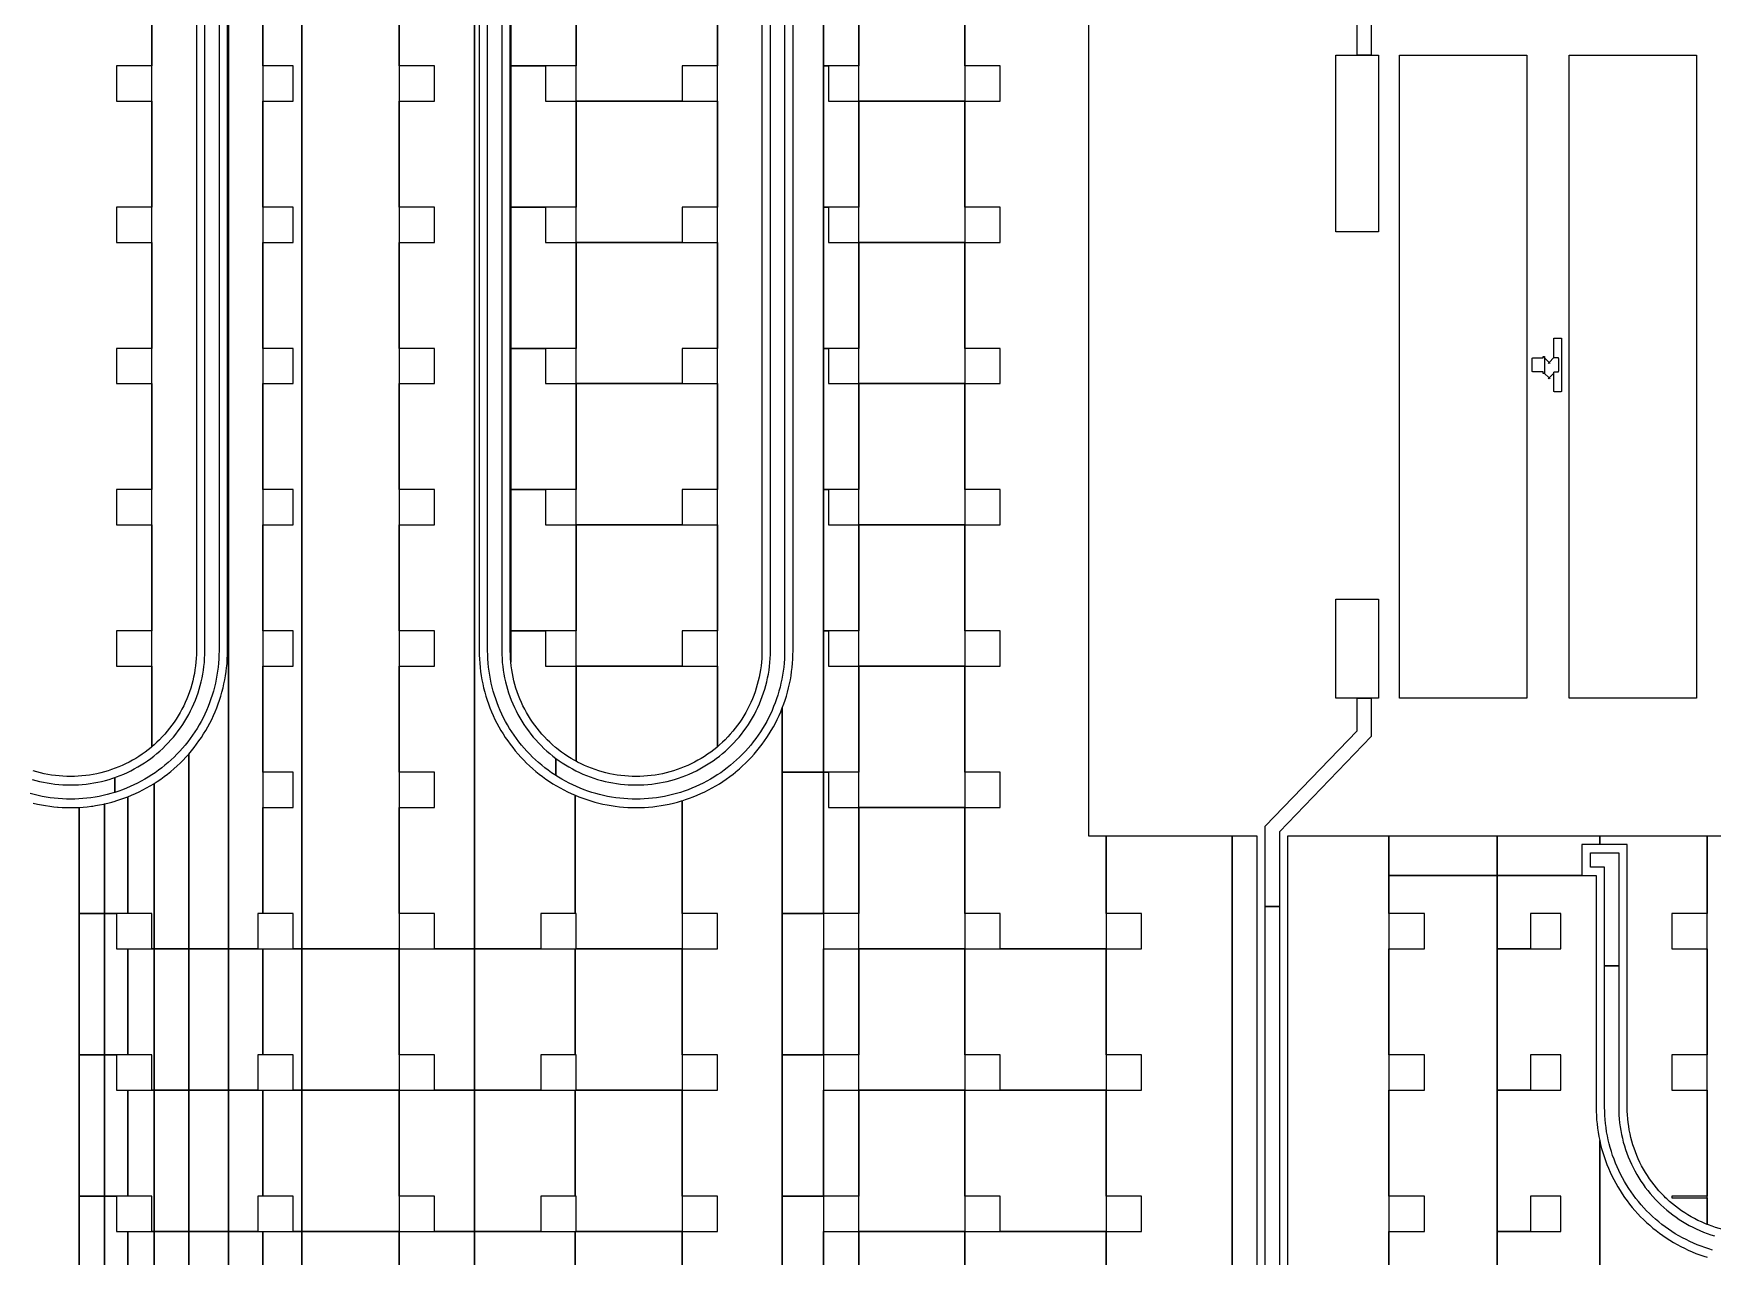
# Model space of a CAD drawing. Extents: x -4500 to 4500, y -3250 to 3250.
# Drawn here: x -1071 to 116, y -1480 to -615 of the extents above; entities that cross this region are included whole.
import ezdxf

# ---------------------------------------------------------------- set-up
doc = ezdxf.new("R2010")
doc.units = 0
for name, color, linetype in [('L136D1_1t1_SIS_junction', 5, 'CONTINUOUS'), ('L1D10', 1, 'CONTINUOUS'), ('L1D100', 4, 'CONTINUOUS'), ('L1D11', 2, 'CONTINUOUS')]:
    doc.layers.add(name, color=color, linetype=linetype)

# ---------------------------------------------------------------- blocks, each defined once
blk = doc.blocks.new('TOP_main_1_Cheese_100')
at = {"layer": 'L1D100'}
for points in [[(-733.635, 1069.433), (-733.635, -1059.576), (-733.838, -1056.895), (-733.959, -1054.21), (-734, -1051.522), (-734, -303.978)], [(-987.5, -562.5), (-987.5, -637.5), (-1012.5, -637.5), (-1012.5, -662.5), (-987.5, -662.5), (-987.5, -737.5), (-1012.5, -737.5), (-1012.5, -762.5), (-987.5, -762.5), (-987.5, -837.5), (-1012.5, -837.5), (-1012.5, -862.5), (-987.5, -862.5), (-987.5, -937.5), (-1012.5, -937.5), (-1012.5, -962.5), (-987.5, -962.5), (-987.5, -1037.5), (-1012.5, -1037.5), (-1012.5, -1062.5), (-987.5, -1062.5), (-987.5, -1119.44), (-988.017, -1119.884), (-990.108, -1121.574), (-992.249, -1123.199), (-994.438, -1124.76), (-996.673, -1126.253), (-998.952, -1127.678), (-1001.273, -1129.034), (-1003.634, -1130.319), (-1006.033, -1131.532), (-1008.467, -1132.672), (-1010.935, -1133.738), (-1013.434, -1134.729), (-1015.961, -1135.645), (-1018.515, -1136.483), (-1021.093, -1137.244), (-1023.693, -1137.926), (-1026.313, -1138.53), (-1028.949, -1139.055), (-1031.6, -1139.499), (-1034.263, -1139.864), (-1036.937, -1140.147), (-1039.617, -1140.35), (-1042.302, -1140.472), (-1044.99, -1140.512), (-1045.01, -1140.512), (-1047.698, -1140.472), (-1050.383, -1140.35), (-1053.063, -1140.147), (-1055.737, -1139.864), (-1058.4, -1139.499), (-1061.051, -1139.055), (-1063.687, -1138.53), (-1066.307, -1137.926), (-1068.907, -1137.244), (-1071.485, -1136.483)], [(-956, -303.978), (-956, -1051.522), (-956.041, -1054.21), (-956.162, -1056.895), (-956.365, -1059.576), (-956.649, -1062.249), (-957.013, -1064.912), (-957.458, -1067.563), (-957.982, -1070.2), (-958.586, -1072.819), (-959.269, -1075.419), (-960.029, -1077.997), (-960.868, -1080.551), (-961.783, -1083.079), (-962.774, -1085.577), (-963.84, -1088.045), (-964.98, -1090.479), (-966.193, -1092.878), (-967.478, -1095.239), (-968.834, -1097.56), (-970.259, -1099.839), (-971.753, -1102.074), (-973.313, -1104.263), (-974.939, -1106.404), (-976.628, -1108.495), (-978.38, -1110.534), (-980.193, -1112.519), (-982.065, -1114.448), (-983.994, -1116.32), (-985.979, -1118.132), (-987.5, -1119.44), (-987.5, -162.5)], [(-556, -332.59), (-556, -1051.522), (-556.041, -1054.21), (-556.162, -1056.895), (-556.365, -1059.576), (-556.649, -1062.249), (-557.013, -1064.912), (-557.458, -1067.563), (-557.982, -1070.2), (-558.586, -1072.819), (-559.269, -1075.419), (-560.029, -1077.997), (-560.868, -1080.551), (-561.783, -1083.079), (-562.774, -1085.577), (-563.84, -1088.045), (-564.98, -1090.479), (-566.193, -1092.878), (-567.478, -1095.239), (-568.834, -1097.56), (-570.259, -1099.839), (-571.753, -1102.074), (-573.313, -1104.263), (-574.939, -1106.404), (-576.628, -1108.495), (-578.38, -1110.534), (-580.193, -1112.519), (-582.065, -1114.448), (-583.994, -1116.32), (-585.979, -1118.132), (-587.5, -1119.44), (-587.5, -162.5)], [(-881.533, -222.828), (-881.533, -1262.5), (-887.5, -1262.5), (-887.5, -1237.5), (-909, -1237.5), (-909, -1162.5), (-887.5, -1162.5), (-887.5, -1137.5), (-909, -1137.5), (-909, -1062.5), (-887.5, -1062.5), (-887.5, -1037.5), (-909, -1037.5), (-909, -962.5), (-887.5, -962.5), (-887.5, -937.5), (-909, -937.5), (-909, -862.5), (-887.5, -862.5), (-887.5, -837.5), (-909, -837.5), (-909, -762.5), (-887.5, -762.5), (-887.5, -737.5), (-909, -737.5), (-909, -662.5), (-887.5, -662.5), (-887.5, -637.5), (-909, -637.5), (-909, -562.5)], [(-759.269, -280.081), (-759.269, -1262.5), (-787.5, -1262.5), (-787.5, -1237.5), (-812.5, -1237.5), (-812.5, -1162.5), (-787.5, -1162.5), (-787.5, -1137.5), (-812.5, -1137.5), (-812.5, -1062.5), (-787.5, -1062.5), (-787.5, -1037.5), (-812.5, -1037.5), (-812.5, -962.5), (-787.5, -962.5), (-787.5, -937.5), (-812.5, -937.5), (-812.5, -862.5), (-787.5, -862.5), (-787.5, -837.5), (-812.5, -837.5), (-812.5, -762.5), (-787.5, -762.5), (-787.5, -737.5), (-812.5, -737.5), (-812.5, -662.5), (-787.5, -662.5), (-787.5, -637.5), (-812.5, -637.5), (-812.5, -562.5)], [(-909, -242.149), (-909, -1237.5), (-912.5, -1237.5), (-912.5, -1262.5), (-933.351, -1262.5), (-933.351, -293.251)], [(-756, -303.978), (-756, -1051.522), (-755.961, -1054.477), (-755.843, -1057.43), (-755.646, -1060.378), (-755.371, -1063.32), (-755.018, -1066.254), (-754.587, -1069.177), (-754.078, -1072.088), (-753.492, -1074.984), (-752.829, -1077.863), (-752.09, -1080.724), (-751.274, -1083.564), (-750.384, -1086.382), (-749.418, -1089.174), (-748.379, -1091.941), (-747.266, -1094.678), (-746.081, -1097.385), (-744.825, -1100.059), (-743.497, -1102.699), (-742.1, -1105.303), (-740.634, -1107.868), (-739.1, -1110.394), (-737.5, -1112.878), (-735.833, -1115.318), (-734.103, -1117.713), (-732.309, -1120.061), (-730.454, -1122.361), (-728.538, -1124.611), (-726.563, -1126.808), (-724.53, -1128.952), (-722.44, -1131.042), (-720.296, -1133.075), (-718.098, -1135.05), (-715.849, -1136.966), (-713.549, -1138.822), (-711.201, -1140.615), (-708.806, -1142.346), (-706.365, -1144.012), (-703.881, -1145.612), (-701.356, -1147.146), (-698.79, -1148.612), (-696.187, -1150.01), (-693.547, -1151.337), (-690.872, -1152.594), (-688.166, -1153.779), (-688.166, -1237.5), (-712.5, -1237.5), (-712.5, -1262.5), (-759.269, -1262.5), (-759.269, -280.081)], [(-512.5, -274.603), (-512.5, -1137.5), (-541.621, -1137.5), (-541.621, -1091.941), (-540.582, -1089.174), (-539.616, -1086.382), (-538.726, -1083.564), (-537.91, -1080.724), (-537.171, -1077.863), (-536.508, -1074.984), (-535.922, -1072.088), (-535.413, -1069.177), (-534.982, -1066.254), (-534.629, -1063.32), (-534.354, -1060.378), (-534.157, -1057.43), (-534.039, -1054.477), (-534, -1051.522), (-534, -332.59)], [(-933.351, -293.251), (-933.351, -1262.5), (-961.462, -1262.5), (-961.462, -1124.611), (-959.546, -1122.361), (-957.691, -1120.061), (-955.897, -1117.713), (-954.167, -1115.318), (-952.5, -1112.878), (-950.9, -1110.394), (-949.366, -1107.868), (-947.9, -1105.303), (-946.503, -1102.699), (-945.175, -1100.059), (-943.919, -1097.385), (-942.734, -1094.678), (-941.621, -1091.941), (-940.582, -1089.174), (-939.616, -1086.382), (-938.726, -1083.564), (-937.91, -1080.724), (-937.171, -1077.863), (-936.508, -1074.984), (-935.922, -1072.088), (-935.413, -1069.177), (-934.982, -1066.254), (-934.629, -1063.32), (-934.552, -1062.5), (-934.354, -1060.378), (-934.157, -1057.43), (-934.039, -1054.477), (-934, -1051.522), (-934, -303.978)], [(-325, -532.6), (-325, -1182.6), (-312.5, -1182.6), (-312.5, -1262.5), (-387.5, -1262.5), (-387.5, -1237.5), (-412.5, -1237.5), (-412.5, -1162.5), (-387.5, -1162.5), (-387.5, -1137.5), (-412.5, -1137.5), (-412.5, -1062.5), (-387.5, -1062.5), (-387.5, -1037.5), (-412.5, -1037.5), (-412.5, -962.5), (-387.5, -962.5), (-387.5, -937.5), (-412.5, -937.5), (-412.5, -862.5), (-387.5, -862.5), (-387.5, -837.5), (-412.5, -837.5), (-412.5, -762.5), (-387.5, -762.5), (-387.5, -737.5), (-412.5, -737.5), (-412.5, -662.5), (-387.5, -662.5), (-387.5, -637.5), (-412.5, -637.5), (-412.5, -562.5)], [(-612.5, -1537.5), (-612.5, -1462.5), (-587.5, -1462.5), (-587.5, -1437.5), (-612.5, -1437.5), (-612.5, -1362.5), (-587.5, -1362.5), (-587.5, -1337.5), (-612.5, -1337.5), (-612.5, -1262.5), (-587.5, -1262.5), (-587.5, -1237.5), (-612.5, -1237.5), (-612.5, -1157.645), (-610.131, -1156.896), (-607.338, -1155.931), (-604.572, -1154.891), (-601.834, -1153.779), (-599.128, -1152.594), (-596.453, -1151.337), (-593.813, -1150.01), (-591.21, -1148.612), (-588.644, -1147.146), (-586.119, -1145.612), (-583.635, -1144.012), (-581.194, -1142.346), (-578.799, -1140.615), (-576.451, -1138.822), (-574.813, -1137.5), (-574.151, -1136.966), (-571.902, -1135.05), (-569.704, -1133.075), (-567.56, -1131.042), (-565.47, -1128.952), (-563.437, -1126.808), (-561.462, -1124.611), (-559.546, -1122.361), (-557.691, -1120.061), (-555.897, -1117.713), (-554.167, -1115.318), (-552.5, -1112.878), (-550.9, -1110.394), (-549.366, -1107.868), (-547.9, -1105.303), (-546.503, -1102.699), (-545.175, -1100.059), (-543.919, -1097.385), (-542.734, -1094.678), (-541.621, -1091.941), (-541.621, -1956.6)], [(-1071.351, -1159.341), (-1068.471, -1160.004), (-1065.575, -1160.59), (-1062.664, -1161.099), (-1059.741, -1161.53), (-1056.808, -1161.884), (-1054.24, -1162.124), (-1053.865, -1162.159), (-1050.917, -1162.355), (-1047.965, -1162.473), (-1045.01, -1162.512), (-1044.99, -1162.512), (-1044.06, -1162.5), (-1042.035, -1162.473), (-1039.083, -1162.355), (-1038.924, -1162.345), (-1038.924, -2017.618)], [(-312.5, -1537.5), (-312.5, -1462.5), (-287.5, -1462.5), (-287.5, -1437.5), (-312.5, -1437.5), (-312.5, -1362.5), (-287.5, -1362.5), (-287.5, -1337.5), (-312.5, -1337.5), (-312.5, -1262.5), (-287.5, -1262.5), (-287.5, -1237.5), (-312.5, -1237.5), (-312.5, -1182.6), (-223.313, -1182.6), (-223.313, -1862.5)], [(-223.313, -1862.5), (-223.313, -1182.6), (-206, -1182.6), (-206, -1667.61)], [(-184, -1667.61), (-184, -1182.6), (-112.5, -1182.6), (-112.5, -1754.854)], [(-112.5, -1537.5), (-112.5, -1462.5), (-87.5, -1462.5), (-87.5, -1437.5), (-112.5, -1437.5), (-112.5, -1362.5), (-87.5, -1362.5), (-87.5, -1337.5), (-112.5, -1337.5), (-112.5, -1262.5), (-87.5, -1262.5), (-87.5, -1237.5), (-112.5, -1237.5), (-112.5, -1210.6), (-35.922, -1210.6), (-35.922, -1756.6)], [(-35.922, -1562.5), (-35.922, -1462.5), (-12.5, -1462.5), (9, -1462.5), (9, -1437.5), (-12.5, -1437.5), (-12.5, -1462.5), (-35.922, -1462.5), (-35.922, -1362.5), (-12.5, -1362.5), (9, -1362.5), (9, -1337.5), (-12.5, -1337.5), (-12.5, -1362.5), (-35.922, -1362.5), (-35.922, -1262.5), (-12.5, -1262.5), (9, -1262.5), (9, -1237.5), (-12.5, -1237.5), (-12.5, -1262.5), (-35.922, -1262.5), (-35.922, -1210.6), (34, -1210.6), (34, -1374.61), (34.039, -1377.565), (34.157, -1380.517), (34.354, -1383.465), (34.629, -1386.408), (34.982, -1389.341), (35.413, -1392.264), (35.922, -1395.175), (36.508, -1398.071), (36.508, -1756.6)], [(36.508, -1756.6), (36.508, -1398.071), (37.171, -1400.951), (37.91, -1403.812), (38.726, -1406.652), (39.616, -1409.469), (40.582, -1412.262), (41.621, -1415.028), (42.734, -1417.766), (43.919, -1420.472), (45.175, -1423.147), (46.503, -1425.787), (47.9, -1428.39), (49.366, -1430.956), (50.9, -1433.481), (52.5, -1435.965), (54.167, -1438.406), (55.897, -1440.801), (57.691, -1443.149), (59.546, -1445.449), (61.462, -1447.698), (63.437, -1449.896), (65.47, -1452.04), (67.56, -1454.13), (69.704, -1456.163), (71.902, -1458.138), (74.151, -1460.054), (76.451, -1461.909), (78.799, -1463.703), (81.194, -1465.433), (83.635, -1467.1), (86.119, -1468.7), (88.644, -1470.234), (91.21, -1471.7), (93.813, -1473.097), (96.453, -1474.425), (99.128, -1475.681), (101.834, -1476.866), (104.572, -1477.979), (107.338, -1479.018), (110.131, -1479.984), (112.5, -1480.733)]]:
    blk.add_lwpolyline(points, dxfattribs=at)
for points in [[(-881.533, -1262.5), (-881.533, -262.5), (-812.5, -262.5), (-812.5, -1262.5)], [(-733.635, -637.5), (-733.635, -537.5), (-709, -537.5), (-709, -562.5), (-687.5, -562.5), (-687.5, -637.5)], [(-512.5, -637.5), (-512.5, -537.5), (-509, -537.5), (-509, -562.5), (-487.5, -562.5), (-487.5, -637.5)], [(-687.5, -662.5), (-687.5, -562.5), (-587.5, -562.5), (-587.5, -637.5), (-612.5, -637.5), (-612.5, -662.5)], [(-487.5, -662.5), (-487.5, -562.5), (-412.5, -562.5), (-412.5, -662.5)], [(-733.635, -737.5), (-733.635, -637.5), (-709, -637.5), (-709, -662.5), (-687.5, -662.5), (-687.5, -737.5)], [(-512.5, -737.5), (-512.5, -637.5), (-509, -637.5), (-509, -662.5), (-487.5, -662.5), (-487.5, -737.5)], [(-687.5, -762.5), (-687.5, -662.5), (-587.5, -662.5), (-587.5, -737.5), (-612.5, -737.5), (-612.5, -762.5)], [(-487.5, -762.5), (-487.5, -662.5), (-412.5, -662.5), (-412.5, -762.5)], [(-733.635, -837.5), (-733.635, -737.5), (-709, -737.5), (-709, -762.5), (-687.5, -762.5), (-687.5, -837.5)], [(-512.5, -837.5), (-512.5, -737.5), (-509, -737.5), (-509, -762.5), (-487.5, -762.5), (-487.5, -837.5)], [(-687.5, -862.5), (-687.5, -762.5), (-587.5, -762.5), (-587.5, -837.5), (-612.5, -837.5), (-612.5, -862.5)], [(-487.5, -862.5), (-487.5, -762.5), (-412.5, -762.5), (-412.5, -862.5)], [(-733.635, -937.5), (-733.635, -837.5), (-709, -837.5), (-709, -862.5), (-687.5, -862.5), (-687.5, -937.5)], [(-512.5, -937.5), (-512.5, -837.5), (-509, -837.5), (-509, -862.5), (-487.5, -862.5), (-487.5, -937.5)], [(-687.5, -962.5), (-687.5, -862.5), (-587.5, -862.5), (-587.5, -937.5), (-612.5, -937.5), (-612.5, -962.5)], [(-487.5, -962.5), (-487.5, -862.5), (-412.5, -862.5), (-412.5, -962.5)], [(-733.635, -1037.5), (-733.635, -937.5), (-709, -937.5), (-709, -962.5), (-687.5, -962.5), (-687.5, -1037.5)], [(-512.5, -1037.5), (-512.5, -937.5), (-509, -937.5), (-509, -962.5), (-487.5, -962.5), (-487.5, -1037.5)], [(-687.5, -1062.5), (-687.5, -962.5), (-587.5, -962.5), (-587.5, -1037.5), (-612.5, -1037.5), (-612.5, -1062.5)], [(-487.5, -1062.5), (-487.5, -962.5), (-412.5, -962.5), (-412.5, -1062.5)], [(-687.5, -1129.702), (-688.727, -1129.034), (-691.048, -1127.678), (-693.327, -1126.253), (-695.562, -1124.76), (-697.751, -1123.199), (-699.892, -1121.574), (-701.356, -1120.391), (-701.983, -1119.884), (-704.021, -1118.132), (-706.006, -1116.32), (-707.935, -1114.448), (-709.807, -1112.519), (-711.62, -1110.534), (-713.372, -1108.495), (-715.061, -1106.404), (-716.687, -1104.263), (-718.247, -1102.074), (-719.741, -1099.839), (-721.166, -1097.56), (-722.522, -1095.239), (-723.807, -1092.878), (-725.02, -1090.479), (-726.16, -1088.045), (-727.226, -1085.577), (-728.217, -1083.079), (-729.132, -1080.551), (-729.971, -1077.997), (-730.731, -1075.419), (-731.414, -1072.819), (-732.018, -1070.2), (-732.542, -1067.563), (-732.987, -1064.912), (-733.351, -1062.249), (-733.635, -1059.576), (-733.635, -1037.5), (-709, -1037.5), (-709, -1062.5), (-687.5, -1062.5)], [(-512.5, -1137.5), (-512.5, -1037.5), (-509, -1037.5), (-509, -1062.5), (-487.5, -1062.5), (-487.5, -1137.5)], [(-645.01, -1140.512), (-647.698, -1140.472), (-650.383, -1140.35), (-653.063, -1140.147), (-655.737, -1139.864), (-658.4, -1139.499), (-661.051, -1139.055), (-663.687, -1138.53), (-666.307, -1137.926), (-668.907, -1137.244), (-671.485, -1136.483), (-674.039, -1135.645), (-676.566, -1134.729), (-679.065, -1133.738), (-681.533, -1132.672), (-683.967, -1131.532), (-686.366, -1130.319), (-687.5, -1129.702), (-687.5, -1062.5), (-587.5, -1062.5), (-587.5, -1119.44), (-588.017, -1119.884), (-590.108, -1121.574), (-592.249, -1123.199), (-594.438, -1124.76), (-596.673, -1126.253), (-598.952, -1127.678), (-601.273, -1129.034), (-603.634, -1130.319), (-606.033, -1131.532), (-608.467, -1132.672), (-610.935, -1133.738), (-613.434, -1134.729), (-615.961, -1135.645), (-618.515, -1136.483), (-621.093, -1137.244), (-623.693, -1137.926), (-626.313, -1138.53), (-628.949, -1139.055), (-631.6, -1139.499), (-634.263, -1139.864), (-636.937, -1140.147), (-639.617, -1140.35), (-642.302, -1140.472), (-644.99, -1140.512)], [(-487.5, -1162.5), (-487.5, -1062.5), (-412.5, -1062.5), (-412.5, -1162.5)], [(-985.869, -1262.5), (-985.869, -1145.452), (-983.635, -1144.012), (-981.194, -1142.346), (-978.799, -1140.615), (-976.451, -1138.822), (-976.354, -1138.744), (-974.151, -1136.966), (-971.902, -1135.05), (-969.704, -1133.075), (-967.56, -1131.042), (-965.47, -1128.952), (-963.437, -1126.808), (-961.462, -1124.611), (-961.462, -1262.5)], [(-541.621, -1237.5), (-541.621, -1137.5), (-512.5, -1137.5), (-512.5, -1237.5)], [(-512.5, -1237.5), (-512.5, -1137.5), (-509, -1137.5), (-509, -1162.5), (-487.5, -1162.5), (-487.5, -1237.5)], [(-987.5, -1262.5), (-987.5, -1237.5), (-1004.572, -1237.5), (-1004.572, -1154.891), (-1001.834, -1153.779), (-999.128, -1152.594), (-996.453, -1151.337), (-993.813, -1150.01), (-991.21, -1148.612), (-988.644, -1147.146), (-986.119, -1145.612), (-985.869, -1145.452), (-985.869, -1262.5)], [(-1038.924, -1237.5), (-1038.924, -1162.345), (-1036.135, -1162.159), (-1033.192, -1161.884), (-1030.259, -1161.53), (-1029.351, -1161.397), (-1027.336, -1161.099), (-1024.425, -1160.59), (-1021.529, -1160.004), (-1020.981, -1159.878), (-1020.981, -1237.5)], [(-1020.981, -1237.5), (-1020.981, -1159.878), (-1018.649, -1159.341), (-1015.788, -1158.602), (-1013.434, -1157.926), (-1012.948, -1157.787), (-1010.131, -1156.896), (-1007.338, -1155.931), (-1004.572, -1154.891), (-1004.572, -1237.5)], [(-687.5, -1262.5), (-687.5, -1237.5), (-688.166, -1237.5), (-688.166, -1153.779), (-685.428, -1154.891), (-682.662, -1155.931), (-679.869, -1156.896), (-677.052, -1157.787), (-674.212, -1158.602), (-671.351, -1159.341), (-668.471, -1160.004), (-665.575, -1160.59), (-662.664, -1161.099), (-659.741, -1161.53), (-656.808, -1161.884), (-653.865, -1162.159), (-650.917, -1162.355), (-647.965, -1162.473), (-645.01, -1162.512), (-644.99, -1162.512), (-642.035, -1162.473), (-639.083, -1162.355), (-636.135, -1162.159), (-633.192, -1161.884), (-630.259, -1161.53), (-627.336, -1161.099), (-624.425, -1160.59), (-621.529, -1160.004), (-618.649, -1159.341), (-615.788, -1158.602), (-612.948, -1157.787), (-612.5, -1157.645), (-612.5, -1262.5)], [(-487.5, -1262.5), (-487.5, -1162.5), (-412.5, -1162.5), (-412.5, -1262.5)], [(-112.5, -1210.6), (-112.5, -1182.6), (-35.922, -1182.6), (-35.922, -1210.6)], [(-35.922, -1210.6), (-35.922, -1182.6), (36.508, -1182.6), (36.508, -1188.6), (24, -1188.6), (24, -1210.6)], [(112.5, -1457.447), (110.935, -1456.826), (108.467, -1455.76), (106.033, -1454.62), (103.634, -1453.407), (101.273, -1452.122), (98.952, -1450.766), (96.673, -1449.341), (94.438, -1447.847), (92.249, -1446.287), (90.108, -1444.661), (88.017, -1442.972), (85.979, -1441.22), (83.994, -1439.407), (83.162, -1438.6), (82.065, -1437.535), (80.193, -1435.606), (78.38, -1433.621), (76.628, -1431.583), (74.939, -1429.492), (73.313, -1427.351), (71.753, -1425.162), (70.259, -1422.927), (68.834, -1420.648), (67.478, -1418.327), (66.193, -1415.966), (64.98, -1413.567), (63.84, -1411.133), (62.774, -1408.665), (61.783, -1406.166), (60.868, -1403.639), (60.029, -1401.085), (59.269, -1398.507), (58.586, -1395.907), (57.982, -1393.287), (57.458, -1390.651), (57.013, -1388), (56.649, -1385.337), (56.365, -1382.663), (56.162, -1379.983), (56.041, -1377.298), (56, -1374.61), (56, -1188.6), (36.508, -1188.6), (36.508, -1182.6), (112.5, -1182.6), (112.5, -1237.5), (87.5, -1237.5), (87.5, -1262.5), (112.5, -1262.5), (112.5, -1337.5), (87.5, -1337.5), (87.5, -1362.5), (112.5, -1362.5), (112.5, -1437.5), (87.5, -1437.5), (87.5, -1438.6), (112.5, -1438.6)], [(144.99, -1463.6), (142.302, -1463.559), (139.617, -1463.438), (136.937, -1463.235), (134.263, -1462.951), (131.6, -1462.587), (131.082, -1462.5), (128.949, -1462.142), (126.313, -1461.618), (123.693, -1461.014), (121.093, -1460.331), (118.515, -1459.571), (115.961, -1458.732), (113.434, -1457.817), (112.5, -1457.447), (112.5, -1182.6), (187.5, -1182.6), (187.5, -1463.6)], [(-1038.924, -1337.5), (-1038.924, -1237.5), (-1020.981, -1237.5), (-1020.981, -1337.5)], [(-1020.981, -1337.5), (-1020.981, -1237.5), (-1012.5, -1237.5), (-1012.5, -1262.5), (-1004.572, -1262.5), (-1004.572, -1337.5)], [(-541.621, -1337.5), (-541.621, -1237.5), (-512.5, -1237.5), (-512.5, -1337.5)], [(-987.5, -1362.5), (-987.5, -1337.5), (-1004.572, -1337.5), (-1004.572, -1262.5), (-985.869, -1262.5), (-985.869, -1362.5)], [(-985.869, -1362.5), (-985.869, -1262.5), (-961.462, -1262.5), (-961.462, -1362.5)], [(-961.462, -1362.5), (-961.462, -1262.5), (-933.351, -1262.5), (-933.351, -1362.5)], [(-933.351, -1362.5), (-933.351, -1262.5), (-909, -1262.5), (-909, -1337.5), (-912.5, -1337.5), (-912.5, -1362.5)], [(-887.5, -1362.5), (-887.5, -1337.5), (-909, -1337.5), (-909, -1262.5), (-881.533, -1262.5), (-881.533, -1362.5)], [(-881.533, -1362.5), (-881.533, -1262.5), (-812.5, -1262.5), (-812.5, -1362.5)], [(-787.5, -1362.5), (-787.5, -1337.5), (-812.5, -1337.5), (-812.5, -1262.5), (-759.269, -1262.5), (-759.269, -1362.5)], [(-759.269, -1362.5), (-759.269, -1262.5), (-688.166, -1262.5), (-688.166, -1337.5), (-712.5, -1337.5), (-712.5, -1362.5)], [(-687.5, -1362.5), (-687.5, -1337.5), (-688.166, -1337.5), (-688.166, -1262.5), (-612.5, -1262.5), (-612.5, -1362.5)], [(-512.5, -1337.5), (-512.5, -1262.5), (-487.5, -1262.5), (-487.5, -1337.5)], [(-487.5, -1362.5), (-487.5, -1262.5), (-412.5, -1262.5), (-412.5, -1362.5)], [(-387.5, -1362.5), (-387.5, -1337.5), (-412.5, -1337.5), (-412.5, -1262.5), (-312.5, -1262.5), (-312.5, -1362.5)], [(-1038.924, -1437.5), (-1038.924, -1337.5), (-1020.981, -1337.5), (-1020.981, -1437.5)], [(-1020.981, -1437.5), (-1020.981, -1337.5), (-1012.5, -1337.5), (-1012.5, -1362.5), (-1004.572, -1362.5), (-1004.572, -1437.5)], [(-541.621, -1437.5), (-541.621, -1337.5), (-512.5, -1337.5), (-512.5, -1437.5)], [(-987.5, -1462.5), (-987.5, -1437.5), (-1004.572, -1437.5), (-1004.572, -1362.5), (-985.869, -1362.5), (-985.869, -1462.5)], [(-985.869, -1462.5), (-985.869, -1362.5), (-961.462, -1362.5), (-961.462, -1462.5)], [(-961.462, -1462.5), (-961.462, -1362.5), (-933.351, -1362.5), (-933.351, -1462.5)], [(-933.351, -1462.5), (-933.351, -1362.5), (-909, -1362.5), (-909, -1437.5), (-912.5, -1437.5), (-912.5, -1462.5)], [(-887.5, -1462.5), (-887.5, -1437.5), (-909, -1437.5), (-909, -1362.5), (-881.533, -1362.5), (-881.533, -1462.5)], [(-881.533, -1462.5), (-881.533, -1362.5), (-812.5, -1362.5), (-812.5, -1462.5)], [(-787.5, -1462.5), (-787.5, -1437.5), (-812.5, -1437.5), (-812.5, -1362.5), (-759.269, -1362.5), (-759.269, -1462.5)], [(-759.269, -1462.5), (-759.269, -1362.5), (-688.166, -1362.5), (-688.166, -1437.5), (-712.5, -1437.5), (-712.5, -1462.5)], [(-687.5, -1462.5), (-687.5, -1437.5), (-688.166, -1437.5), (-688.166, -1362.5), (-612.5, -1362.5), (-612.5, -1462.5)], [(-512.5, -1437.5), (-512.5, -1362.5), (-487.5, -1362.5), (-487.5, -1437.5)], [(-487.5, -1462.5), (-487.5, -1362.5), (-412.5, -1362.5), (-412.5, -1462.5)], [(-387.5, -1462.5), (-387.5, -1437.5), (-412.5, -1437.5), (-412.5, -1362.5), (-312.5, -1362.5), (-312.5, -1462.5)], [(-1038.924, -1537.5), (-1038.924, -1437.5), (-1020.981, -1437.5), (-1020.981, -1537.5)], [(-1020.981, -1537.5), (-1020.981, -1437.5), (-1012.5, -1437.5), (-1012.5, -1462.5), (-1004.572, -1462.5), (-1004.572, -1537.5)], [(-541.621, -1537.5), (-541.621, -1437.5), (-512.5, -1437.5), (-512.5, -1537.5)], [(-987.5, -1562.5), (-987.5, -1537.5), (-1004.572, -1537.5), (-1004.572, -1462.5), (-985.869, -1462.5), (-985.869, -1562.5)], [(-985.869, -1562.5), (-985.869, -1462.5), (-961.462, -1462.5), (-961.462, -1562.5)], [(-961.462, -1562.5), (-961.462, -1462.5), (-933.351, -1462.5), (-933.351, -1562.5)], [(-933.351, -1562.5), (-933.351, -1462.5), (-909, -1462.5), (-909, -1537.5), (-912.5, -1537.5), (-912.5, -1562.5)], [(-887.5, -1562.5), (-887.5, -1537.5), (-909, -1537.5), (-909, -1462.5), (-881.533, -1462.5), (-881.533, -1562.5)], [(-881.533, -1562.5), (-881.533, -1462.5), (-812.5, -1462.5), (-812.5, -1562.5)], [(-787.5, -1562.5), (-787.5, -1537.5), (-812.5, -1537.5), (-812.5, -1462.5), (-759.269, -1462.5), (-759.269, -1562.5)], [(-759.269, -1562.5), (-759.269, -1462.5), (-688.166, -1462.5), (-688.166, -1537.5), (-712.5, -1537.5), (-712.5, -1562.5)], [(-687.5, -1562.5), (-687.5, -1537.5), (-688.166, -1537.5), (-688.166, -1462.5), (-612.5, -1462.5), (-612.5, -1562.5)], [(-512.5, -1537.5), (-512.5, -1462.5), (-487.5, -1462.5), (-487.5, -1537.5)], [(-487.5, -1562.5), (-487.5, -1462.5), (-412.5, -1462.5), (-412.5, -1562.5)], [(-387.5, -1562.5), (-387.5, -1537.5), (-412.5, -1537.5), (-412.5, -1462.5), (-312.5, -1462.5), (-312.5, -1562.5)]]:
    blk.add_lwpolyline(points, close=True, dxfattribs=at)
blk = doc.blocks.new('TOP_main_1')
at = {"layer": 'L1D10'}
for points in [[(-150, -755.1), (-150, -630.1), (-120, -630.1), (-120, -755.1), (-120, -755.1)], [(-105, -1085.1), (-105, -630.1), (-105, -630.1), (-15, -630.1), (-15, -1085.1)], [(15, -1085.1), (15, -630.1), (15, -630.1), (105, -630.1), (105, -1085.1)], [(-150, -1085.1), (-150, -1015.1), (-120, -1015.1), (-120, -1015.1), (-120, -1085.1)], [(40, -1274.6), (40, -1204.6), (30, -1204.6), (30, -1194.6), (40, -1194.6), (50, -1194.6), (50, -1204.6), (50, -1274.6), (40, -1274.6)]]:
    blk.add_lwpolyline(points, close=True, dxfattribs=at)
at = {"layer": 'L1D11'}
for points in [[(-940, -303.978), (-940, -1051.522), (-940.04, -1054.415), (-940.159, -1057.306), (-940.359, -1060.192), (-940.637, -1063.072), (-940.995, -1065.943), (-941.432, -1068.803), (-941.947, -1071.65), (-942.541, -1074.482), (-943.213, -1077.296), (-943.961, -1080.091), (-944.787, -1082.863), (-945.689, -1085.613), (-946.666, -1088.336), (-947.717, -1091.031), (-948.843, -1093.696), (-950.042, -1096.33), (-951.312, -1098.929), (-952.654, -1101.492), (-954.066, -1104.017), (-955.547, -1106.503), (-957.096, -1108.946), (-958.712, -1111.347), (-960.393, -1113.701), (-962.138, -1116.009), (-963.946, -1118.267), (-965.816, -1120.475), (-967.746, -1122.63), (-969.735, -1124.732), (-971.781, -1126.777), (-973.882, -1128.766), (-976.038, -1130.696), (-978.245, -1132.566), (-980.504, -1134.374), (-982.811, -1136.12), (-985.166, -1137.801), (-987.566, -1139.416), (-990.01, -1140.965), (-992.495, -1142.446), (-995.02, -1143.858), (-997.584, -1145.2), (-1000.183, -1146.471), (-1002.816, -1147.669), (-1005.481, -1148.795), (-1008.177, -1149.847), (-1010.9, -1150.824), (-1013.649, -1151.725), (-1013.649, -1141.183), (-1012.502, -1140.784), (-1009.919, -1139.801), (-1007.366, -1138.744), (-1004.845, -1137.613), (-1002.359, -1136.409), (-999.908, -1135.133), (-997.495, -1133.786), (-995.122, -1132.37), (-992.792, -1130.885), (-990.506, -1129.334), (-988.266, -1127.716), (-986.074, -1126.034), (-983.932, -1124.289), (-981.841, -1122.482), (-979.804, -1120.616), (-977.822, -1118.69), (-975.897, -1116.708), (-974.03, -1114.671), (-972.223, -1112.581), (-970.478, -1110.439), (-968.796, -1108.246), (-967.179, -1106.006), (-965.627, -1103.72), (-964.142, -1101.39), (-962.726, -1099.017), (-961.38, -1096.605), (-960.104, -1094.154), (-958.9, -1091.667), (-957.769, -1089.146), (-956.711, -1086.593), (-955.729, -1084.011), (-954.821, -1081.401), (-953.991, -1078.766), (-953.237, -1076.108), (-952.56, -1073.429), (-951.962, -1070.731), (-951.443, -1068.017), (-951.003, -1065.289), (-950.642, -1062.55), (-950.361, -1059.801), (-950.161, -1057.046), (-950.04, -1054.285), (-950, -1051.522), (-950, -303.978)], [(-740, -303.978), (-740, -1051.522), (-739.96, -1054.285), (-739.839, -1057.046), (-739.639, -1059.801), (-739.358, -1062.55), (-738.997, -1065.289), (-738.557, -1068.017), (-738.038, -1070.731), (-737.44, -1073.429), (-736.763, -1076.108), (-736.009, -1078.766), (-735.179, -1081.401), (-734.271, -1084.011), (-733.289, -1086.593), (-732.231, -1089.146), (-731.1, -1091.667), (-729.896, -1094.154), (-728.62, -1096.605), (-727.274, -1099.017), (-725.858, -1101.39), (-724.373, -1103.72), (-722.821, -1106.006), (-721.204, -1108.246), (-719.522, -1110.439), (-717.777, -1112.581), (-715.97, -1114.671), (-714.103, -1116.708), (-712.178, -1118.69), (-710.196, -1120.616), (-708.159, -1122.482), (-706.068, -1124.289), (-703.926, -1126.034), (-701.734, -1127.716), (-701.734, -1139.86), (-702.434, -1139.416), (-704.834, -1137.801), (-707.189, -1136.12), (-709.496, -1134.374), (-711.755, -1132.566), (-713.962, -1130.696), (-716.118, -1128.766), (-718.219, -1126.777), (-720.265, -1124.732), (-722.254, -1122.63), (-724.184, -1120.475), (-726.054, -1118.267), (-727.862, -1116.009), (-729.607, -1113.701), (-731.288, -1111.347), (-732.904, -1108.946), (-734.453, -1106.503), (-735.934, -1104.017), (-737.346, -1101.492), (-738.688, -1098.929), (-739.958, -1096.33), (-741.157, -1093.696), (-742.283, -1091.031), (-743.334, -1088.336), (-744.311, -1085.613), (-745.213, -1082.863), (-746.039, -1080.091), (-746.787, -1077.296), (-747.459, -1074.482), (-748.053, -1071.65), (-748.568, -1068.803), (-749.005, -1065.943), (-749.363, -1063.072), (-749.641, -1060.192), (-749.841, -1057.306), (-749.96, -1054.415), (-750, -1051.522), (-750, -303.978)], [(-1072.253, -1142.522), (-1069.595, -1143.276), (-1066.916, -1143.952), (-1064.219, -1144.55), (-1061.505, -1145.069), (-1058.777, -1145.509), (-1056.038, -1145.87), (-1053.289, -1146.151), (-1050.533, -1146.352), (-1047.773, -1146.472), (-1045.01, -1146.512), (-1044.99, -1146.512), (-1042.227, -1146.472), (-1039.467, -1146.352), (-1036.711, -1146.151), (-1033.962, -1145.87), (-1031.223, -1145.509), (-1028.495, -1145.069), (-1025.781, -1144.55), (-1023.084, -1143.952), (-1020.405, -1143.276), (-1017.747, -1142.522), (-1015.111, -1141.691), (-1013.649, -1141.183), (-1013.649, -1151.725), (-1016.422, -1152.551), (-1019.216, -1153.3), (-1022.031, -1153.971), (-1024.862, -1154.565), (-1027.709, -1155.08), (-1030.569, -1155.517), (-1033.44, -1155.875), (-1036.32, -1156.154), (-1039.206, -1156.353), (-1042.097, -1156.473), (-1044.99, -1156.512), (-1045.01, -1156.512), (-1047.903, -1156.473), (-1050.794, -1156.353), (-1053.68, -1156.154), (-1056.56, -1155.875), (-1059.431, -1155.517), (-1062.291, -1155.08), (-1065.138, -1154.565), (-1067.969, -1153.971), (-1070.784, -1153.3), (-1073.578, -1152.551)], [(-540, -332.59), (-540, -1051.522), (-540.04, -1054.415), (-540.159, -1057.306), (-540.359, -1060.192), (-540.637, -1063.072), (-540.995, -1065.943), (-541.432, -1068.803), (-541.947, -1071.65), (-542.541, -1074.482), (-543.213, -1077.296), (-543.961, -1080.091), (-544.787, -1082.863), (-545.689, -1085.613), (-546.666, -1088.336), (-547.717, -1091.031), (-548.843, -1093.696), (-550.042, -1096.33), (-551.312, -1098.929), (-552.654, -1101.492), (-554.066, -1104.017), (-555.547, -1106.503), (-557.096, -1108.946), (-558.712, -1111.347), (-560.393, -1113.701), (-562.138, -1116.009), (-563.946, -1118.267), (-565.816, -1120.475), (-567.746, -1122.63), (-569.735, -1124.732), (-571.781, -1126.777), (-573.882, -1128.766), (-576.038, -1130.696), (-578.245, -1132.566), (-580.504, -1134.374), (-582.811, -1136.12), (-585.166, -1137.801), (-587.566, -1139.416), (-590.01, -1140.965), (-592.495, -1142.446), (-595.02, -1143.858), (-597.584, -1145.2), (-600.183, -1146.471), (-602.816, -1147.669), (-605.481, -1148.795), (-608.177, -1149.847), (-610.9, -1150.824), (-613.649, -1151.725), (-616.422, -1152.551), (-619.216, -1153.3), (-622.031, -1153.971), (-624.862, -1154.565), (-627.709, -1155.08), (-630.569, -1155.517), (-633.44, -1155.875), (-636.32, -1156.154), (-639.206, -1156.353), (-642.097, -1156.473), (-644.99, -1156.512), (-645.01, -1156.512), (-647.903, -1156.473), (-650.794, -1156.353), (-653.68, -1156.154), (-656.56, -1155.875), (-659.431, -1155.517), (-662.291, -1155.08), (-665.138, -1154.565), (-667.969, -1153.971), (-670.784, -1153.3), (-673.578, -1152.551), (-676.351, -1151.725), (-679.1, -1150.824), (-681.823, -1149.847), (-684.519, -1148.795), (-687.184, -1147.669), (-689.817, -1146.471), (-692.416, -1145.2), (-694.98, -1143.858), (-697.505, -1142.446), (-699.99, -1140.965), (-701.734, -1139.86), (-701.734, -1127.716), (-699.494, -1129.334), (-697.208, -1130.885), (-694.878, -1132.37), (-692.505, -1133.786), (-690.092, -1135.133), (-687.641, -1136.409), (-685.155, -1137.613), (-682.634, -1138.744), (-680.081, -1139.801), (-677.498, -1140.784), (-674.889, -1141.691), (-672.253, -1142.522), (-669.595, -1143.276), (-666.916, -1143.952), (-664.219, -1144.55), (-661.505, -1145.069), (-658.777, -1145.509), (-656.038, -1145.87), (-653.289, -1146.151), (-650.533, -1146.352), (-647.773, -1146.472), (-645.01, -1146.512), (-644.99, -1146.512), (-642.227, -1146.472), (-639.467, -1146.352), (-636.711, -1146.151), (-633.962, -1145.87), (-631.223, -1145.509), (-628.495, -1145.069), (-625.781, -1144.55), (-623.084, -1143.952), (-620.405, -1143.276), (-617.747, -1142.522), (-615.111, -1141.691), (-612.502, -1140.784), (-609.919, -1139.801), (-607.366, -1138.744), (-604.845, -1137.613), (-602.359, -1136.409), (-599.908, -1135.133), (-597.495, -1133.786), (-595.122, -1132.37), (-592.792, -1130.885), (-590.506, -1129.334), (-588.266, -1127.716), (-586.074, -1126.034), (-583.932, -1124.289), (-581.841, -1122.482), (-579.804, -1120.616), (-577.822, -1118.69), (-575.897, -1116.708), (-574.03, -1114.671), (-572.223, -1112.581), (-570.478, -1110.439), (-568.796, -1108.246), (-567.179, -1106.006), (-565.627, -1103.72), (-564.142, -1101.39), (-562.726, -1099.017), (-561.38, -1096.605), (-560.104, -1094.154), (-558.9, -1091.667), (-557.769, -1089.146), (-556.711, -1086.593), (-555.729, -1084.011), (-554.821, -1081.401), (-553.991, -1078.766), (-553.237, -1076.108), (-552.56, -1073.429), (-551.962, -1070.731), (-551.443, -1068.017), (-551.003, -1065.289), (-550.642, -1062.55), (-550.361, -1059.801), (-550.161, -1057.046), (-550.04, -1054.285), (-550, -1051.522), (-550, -332.59)], [(116.422, -1475.639), (113.649, -1474.813), (110.9, -1473.911), (108.177, -1472.934), (105.481, -1471.883), (102.816, -1470.757), (100.183, -1469.558), (97.584, -1468.288), (95.02, -1466.946), (92.495, -1465.534), (90.01, -1464.053), (87.566, -1462.504), (85.166, -1460.888), (82.811, -1459.207), (80.504, -1457.462), (78.245, -1455.654), (76.038, -1453.784), (73.882, -1451.854), (71.781, -1449.865), (69.735, -1447.819), (67.746, -1445.718), (65.816, -1443.562), (63.946, -1441.355), (62.138, -1439.096), (60.393, -1436.789), (58.712, -1434.434), (57.096, -1432.034), (55.547, -1429.59), (54.066, -1427.105), (52.654, -1424.58), (51.312, -1422.016), (50.042, -1419.417), (48.843, -1416.784), (47.717, -1414.119), (46.666, -1411.423), (45.689, -1408.7), (44.787, -1405.951), (43.961, -1403.178), (43.213, -1400.384), (42.541, -1397.569), (41.947, -1394.738), (41.432, -1391.891), (40.995, -1389.031), (40.637, -1386.16), (40.359, -1383.28), (40.159, -1380.394), (40.04, -1377.503), (40, -1374.61), (40, -1274.6), (50, -1274.6), (50, -1374.61), (50.04, -1377.373), (50.161, -1380.133), (50.361, -1382.889), (50.642, -1385.638), (51.003, -1388.377), (51.443, -1391.105), (51.962, -1393.819), (52.56, -1396.516), (53.237, -1399.195), (53.991, -1401.853), (54.821, -1404.489), (55.729, -1407.098), (56.711, -1409.681), (57.769, -1412.234), (58.9, -1414.755), (60.104, -1417.241), (61.38, -1419.692), (62.726, -1422.105), (64.142, -1424.478), (65.627, -1426.808), (67.179, -1429.094), (68.796, -1431.334), (70.478, -1433.526), (72.223, -1435.668), (74.03, -1437.759), (75.897, -1439.796), (77.822, -1441.778), (79.804, -1443.703), (81.841, -1445.57), (83.932, -1447.377), (86.074, -1449.122), (88.266, -1450.804), (90.506, -1452.421), (92.792, -1453.973), (95.122, -1455.458), (97.495, -1456.874), (99.908, -1458.22), (102.359, -1459.496), (104.845, -1460.7), (107.366, -1461.831), (109.919, -1462.889), (112.502, -1463.871), (115.111, -1464.779), (117.747, -1465.609)]]:
    blk.add_lwpolyline(points, dxfattribs=at)
for points in [[(-135, -630.1), (-135, -607.116), (-200, -539.616), (-200, -482.6), (-190, -482.6), (-190, -535.584), (-125, -603.084), (-125, -630.1)], [(-200, -1232.6), (-200, -1175.584), (-135, -1108.084), (-135, -1085.1), (-125, -1085.1), (-125, -1112.116), (-190, -1179.616), (-190, -1232.6)], [(-189.639, -1713.072), (-189.958, -1712.417), (-191.157, -1709.784), (-192.283, -1707.119), (-193.334, -1704.423), (-194.311, -1701.7), (-195.213, -1698.951), (-196.039, -1696.178), (-196.787, -1693.384), (-197.459, -1690.569), (-198.053, -1687.738), (-198.568, -1684.891), (-199.005, -1682.031), (-199.363, -1679.16), (-199.641, -1676.28), (-199.841, -1673.394), (-199.96, -1670.503), (-200, -1667.61), (-200, -1232.6), (-190, -1232.6), (-190, -1667.61), (-189.96, -1670.373), (-189.839, -1673.133), (-189.639, -1675.889)]]:
    blk.add_lwpolyline(points, close=True, dxfattribs=at)
blk.add_blockref('TOP_main_1_Cheese_100', (0, 0))
blk = doc.blocks.new('TOP_main')
blk.add_blockref('TOP_main_1', (0, 0))
blk = doc.blocks.new('Manhattan')
at = {"layer": 'L136D1_1t1_SIS_junction'}
for points in [[(-6, 11.5), (-6, 12.5), (-5, 12.5), (-5, 19.725), (-4.995, 19.773), (-4.986, 19.822), (-4.971, 19.869), (-4.953, 19.914), (-4.929, 19.957), (-4.902, 19.998), (-4.871, 20.036), (-4.836, 20.071), (-4.798, 20.102), (-4.757, 20.129), (-4.714, 20.153), (-4.669, 20.171), (-4.622, 20.186), (-4.573, 20.195), (-4.525, 20.2), (4.525, 20.2), (4.573, 20.195), (4.622, 20.186), (4.669, 20.171), (4.714, 20.153), (4.757, 20.129), (4.798, 20.102), (4.836, 20.071), (4.871, 20.036), (4.902, 19.998), (4.929, 19.957), (4.953, 19.914), (4.971, 19.869), (4.986, 19.822), (4.995, 19.773), (5, 19.725), (5, 12.5), (6, 12.5), (6, 11.5)], [(-18.525, -0.5), (-18.573, -0.495), (-18.622, -0.486), (-18.669, -0.471), (-18.714, -0.453), (-18.757, -0.429), (-18.798, -0.402), (-18.836, -0.371), (-18.871, -0.336), (-18.902, -0.298), (-18.929, -0.257), (-18.953, -0.214), (-18.971, -0.169), (-18.986, -0.122), (-18.995, -0.073), (-19, -0.025), (-19, 4.525), (-18.995, 4.573), (-18.986, 4.622), (-18.971, 4.669), (-18.953, 4.714), (-18.929, 4.757), (-18.902, 4.798), (-18.871, 4.836), (-18.836, 4.871), (-18.798, 4.902), (-18.757, 4.929), (-18.714, 4.953), (-18.669, 4.971), (-18.622, 4.986), (-18.573, 4.995), (-18.525, 5), (-5.475, 5), (-5.427, 4.995), (-5.378, 4.986), (-5.331, 4.971), (-5.286, 4.953), (-5.243, 4.929), (-5.202, 4.902), (-5.164, 4.871), (-5.129, 4.836), (-5.098, 4.798), (-5.071, 4.757), (-5.047, 4.714), (-5.029, 4.669), (-5.014, 4.622), (-5.005, 4.573), (-5, 4.525), (-5, 1.975), (-4.995, 1.927), (-4.986, 1.878), (-4.971, 1.831), (-4.953, 1.786), (-4.929, 1.743), (-4.902, 1.702), (-4.871, 1.664), (-4.836, 1.629), (-4.798, 1.598), (-4.757, 1.571), (-4.714, 1.547), (-4.669, 1.529), (-4.622, 1.514), (-4.573, 1.505), (-4.525, 1.5), (4.525, 1.5), (4.573, 1.505), (4.622, 1.514), (4.669, 1.529), (4.714, 1.547), (4.757, 1.571), (4.798, 1.598), (4.836, 1.629), (4.871, 1.664), (4.902, 1.702), (4.929, 1.743), (4.953, 1.786), (4.971, 1.831), (4.986, 1.878), (4.995, 1.927), (5, 1.975), (5, 4.525), (5.005, 4.573), (5.014, 4.622), (5.029, 4.669), (5.047, 4.714), (5.071, 4.757), (5.098, 4.798), (5.129, 4.836), (5.164, 4.871), (5.202, 4.902), (5.243, 4.929), (5.286, 4.953), (5.331, 4.971), (5.378, 4.986), (5.427, 4.995), (5.475, 5), (18.525, 5), (18.573, 4.995), (18.622, 4.986), (18.669, 4.971), (18.714, 4.953), (18.757, 4.929), (18.798, 4.902), (18.836, 4.871), (18.871, 4.836), (18.902, 4.798), (18.929, 4.757), (18.953, 4.714), (18.971, 4.669), (18.986, 4.622), (18.995, 4.573), (19, 4.525), (19, -0.025), (18.995, -0.073), (18.986, -0.122), (18.971, -0.169), (18.953, -0.214), (18.929, -0.257), (18.902, -0.298), (18.871, -0.336), (18.836, -0.371), (18.798, -0.402), (18.757, -0.429), (18.714, -0.453), (18.669, -0.471), (18.622, -0.486), (18.573, -0.495), (18.525, -0.5)], [(-5.859, 4.844), (-9.25, 8.236), (-9.957, 7.529), (-9.971, 7.543), (-9.264, 8.25), (-9.971, 8.957), (-9.957, 8.971), (-9.25, 8.264), (-5.859, 11.656), (-5.844, 11.641), (-9.236, 8.25), (-5.844, 4.859)], [(5.141, 4.844), (1.75, 8.236), (1.043, 7.529), (1.029, 7.543), (1.736, 8.25), (1.029, 8.957), (1.043, 8.971), (1.75, 8.264), (5.141, 11.656), (5.156, 11.641), (1.764, 8.25), (5.156, 4.859)]]:
    blk.add_lwpolyline(points, close=True, dxfattribs=at)

msp = doc.modelspace()

# ---------------------------------------------------------------- block references
msp.add_blockref('TOP_main', (0, 0))
at = {"rotation": 90}
msp.add_blockref('Manhattan', (9.003, -849.196), dxfattribs=at)

doc.saveas('drawing.dxf')
